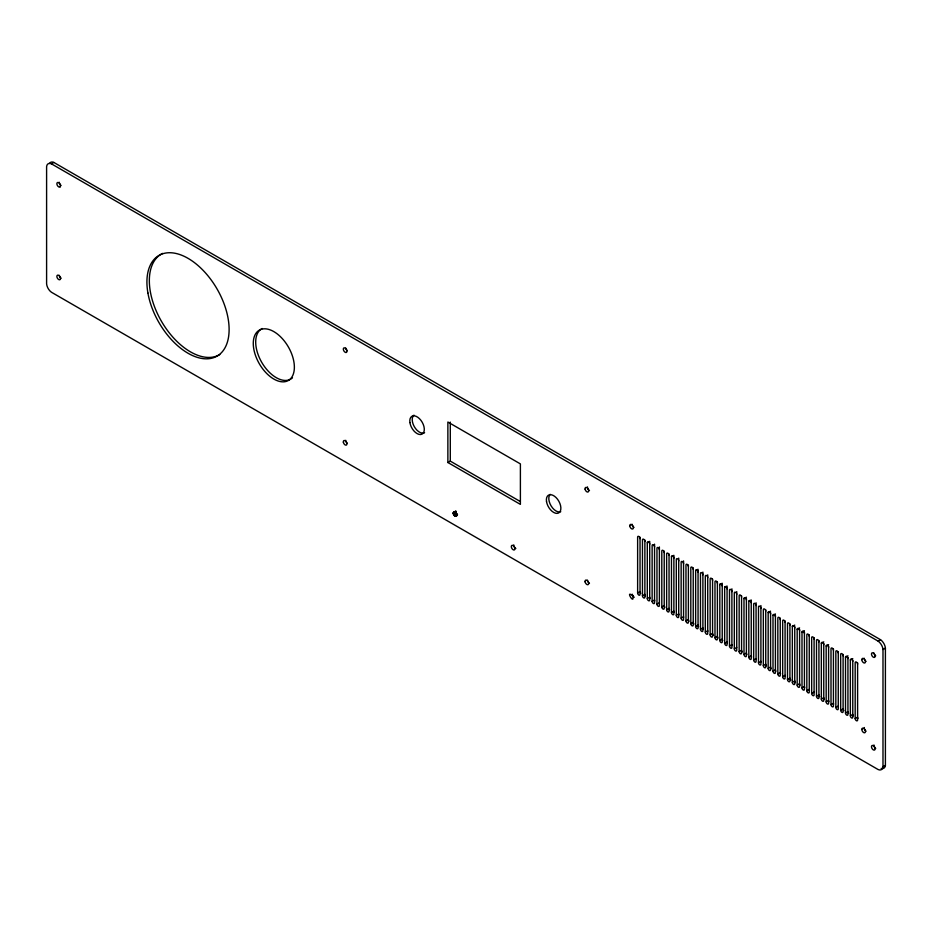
<?xml version="1.0" encoding="UTF-8"?>
<svg xmlns="http://www.w3.org/2000/svg" width="932" height="932" viewBox="0 0 932 932"><rect width="100%" height="100%" fill="white"/><g stroke="black" fill="none" stroke-linecap="round" stroke-linejoin="round"><path stroke-width="1.4" d="M632.781 595.932C624.405 588.826 635.333 606.452 632.56 595.525M453.768 514.744C455.701 508.895 459.022 517.563 455.119 516.246C452.637 515.466 452.894 509.909 455.783 512.588M632.199 594.185L632.805 595.653M453.313 512.926L455.725 511.703M885.4 765.358L882.988 766.756A7.701 4.45 60 0 1 878.154 769.552L51.435 292.24A7.689 4.439 60 0 1 46.6 283.876L46.6 166.642A7.689 4.439 60 0 1 51.435 163.846L53.846 162.448L880.565 639.748A7.689 4.439 60 0 1 885.4 648.124L885.4 765.358A7.701 4.45 60 0 1 881.171 768.387M447.873 462.505L520.394 504.375L520.394 463.903L447.873 422.033L447.873 462.505L450.284 461.119L520.301 501.533M453.395 512.507L455.853 511.016M453.336 512.786L455.748 511.388L453.313 512.973M455.748 512.052C448.082 516.456 461.049 509.291 453.511 514.173M453.395 513.8L455.818 512.402M453.476 514.091L455.678 512.483M453.709 514.639L456.074 513.136L457.251 514.662M453.837 514.895L456.261 513.497M454.059 515.233L456.529 513.905M454.303 515.536L456.715 514.149M456.983 514.417L454.467 515.711L456.878 514.313M454.839 516.048L457.379 514.744M457.542 514.848L454.967 516.142M647.297 542.75L649.709 541.364L649.709 599.975A1.713 0.99 60 0 1 648.509 600.674A1.713 0.99 60 0 1 647.297 598.577L647.297 542.75A1.713 0.99 60 0 1 648.509 542.063A1.713 0.99 60 0 1 649.709 544.148M671.471 556.707L673.883 555.321L673.883 613.932A1.713 0.99 60 0 1 672.683 614.631A1.713 0.99 60 0 1 671.471 612.534L671.471 556.707A1.713 0.99 60 0 1 672.683 556.02A1.713 0.99 60 0 1 673.883 558.105M640.039 537.205L640.039 594.395A1.713 0.99 60 0 1 638.839 595.094A1.713 0.99 60 0 1 637.628 592.997L640.039 591.599A1.713 0.99 60 0 0 640.797 593.323M644.874 540.001L644.874 597.191A1.713 0.99 60 0 1 643.674 597.878A1.713 0.99 60 0 1 642.463 595.793L644.874 594.395A1.713 0.99 60 0 0 645.422 595.863M647.297 598.577L649.709 597.191A1.713 0.99 60 0 0 650.07 598.379M695.645 570.664L698.056 569.277L698.056 627.888A1.713 0.99 60 0 1 696.856 628.587A1.713 0.99 60 0 1 695.645 626.49L695.645 570.664A1.713 0.99 60 0 1 696.856 569.965A1.713 0.99 60 0 1 698.056 572.062M654.544 544.148L654.544 602.771A1.713 0.99 60 0 1 653.344 603.47A1.713 0.99 60 0 1 652.132 601.373L654.544 599.975A1.713 0.99 60 0 0 654.753 600.872M659.378 546.944L659.378 605.555A1.713 0.99 60 0 1 658.178 606.254A1.713 0.99 60 0 1 656.967 604.169L659.378 602.771M664.213 551.162L664.213 608.351A1.713 0.99 60 0 1 663.013 609.05A1.713 0.99 60 0 1 661.802 606.953L664.213 605.555A1.713 0.99 60 0 0 664.959 607.28M669.048 553.957L669.048 611.147A1.713 0.99 60 0 1 667.848 611.835A1.713 0.99 60 0 1 666.636 609.749L669.048 608.351A1.713 0.99 60 0 0 669.595 609.819M671.471 612.534L673.883 611.147A1.713 0.99 60 0 0 674.244 612.336M719.819 584.62L722.23 583.234L722.23 641.845A1.713 0.99 60 0 1 721.019 642.544A1.713 0.99 60 0 1 719.819 640.447L719.819 584.62A1.713 0.99 60 0 1 721.019 583.921A1.713 0.99 60 0 1 722.23 586.018M678.717 558.105L678.717 616.728A1.713 0.99 60 0 1 677.517 617.427A1.713 0.99 60 0 1 676.306 615.33L678.717 613.932A1.713 0.99 60 0 0 678.927 614.829M724.653 587.416L727.065 586.018L727.065 644.641A1.713 0.99 60 0 1 725.853 645.328A1.713 0.99 60 0 1 724.653 643.243L724.653 587.416A1.713 0.99 60 0 1 725.853 586.717A1.713 0.99 60 0 1 727.065 588.814M683.552 560.901L683.552 619.512A1.713 0.99 60 0 1 682.352 620.211A1.713 0.99 60 0 1 681.141 618.114L683.552 616.728A1.713 0.99 60 0 0 683.645 617.31M688.387 565.118L688.387 622.308A1.713 0.99 60 0 1 687.187 623.007A1.713 0.99 60 0 1 685.975 620.91L688.387 619.512A1.713 0.99 60 0 0 689.132 621.236M693.222 567.914L693.222 625.092A1.713 0.99 60 0 1 692.022 625.791A1.713 0.99 60 0 1 690.81 623.706L693.222 622.308A1.713 0.99 60 0 0 693.967 624.032M695.645 626.49L698.056 625.092A1.713 0.99 60 0 0 698.592 626.572M746.404 598.612L746.404 655.802A1.713 0.99 60 0 1 745.192 656.501A1.713 0.99 60 0 1 743.992 654.404L743.992 598.577L746.404 597.179M702.891 572.062L702.891 630.684A1.713 0.99 60 0 1 701.691 631.383A1.713 0.99 60 0 1 700.48 629.286L702.891 627.888A1.713 0.99 60 0 0 703.252 629.077M748.827 601.373L751.239 599.975L751.239 658.598A1.713 0.99 60 0 1 750.027 659.285A1.713 0.99 60 0 1 748.827 657.2L748.827 601.373A1.713 0.99 60 0 1 750.027 600.674A1.713 0.99 60 0 1 751.239 602.771M707.726 574.858L707.726 633.469A1.713 0.99 60 0 1 706.526 634.168A1.713 0.99 60 0 1 705.314 632.071L707.726 630.684A1.713 0.99 60 0 0 707.819 631.267M712.561 579.075L712.561 636.265A1.713 0.99 60 0 1 711.361 636.964A1.713 0.99 60 0 1 710.149 634.867L712.561 633.469A1.713 0.99 60 0 0 713.539 635.403M717.395 581.871L717.395 639.049A1.713 0.99 60 0 1 716.195 639.748A1.713 0.99 60 0 1 714.984 637.663L717.395 636.265A1.713 0.99 60 0 0 718.141 637.977M719.819 640.447L722.23 639.049A1.713 0.99 60 0 0 722.766 640.529M770.578 612.569L770.578 669.759A1.713 0.99 60 0 1 769.366 670.457A1.713 0.99 60 0 1 768.166 668.361L768.166 612.534L770.578 611.136M724.653 643.243L727.065 641.845A1.713 0.99 60 0 0 727.426 643.033M775.412 615.365L775.412 672.543A1.713 0.99 60 0 1 774.201 673.242A1.713 0.99 60 0 1 773.001 671.157L773.001 615.33L775.412 613.932M731.9 588.814L731.9 647.425A1.713 0.99 60 0 1 730.688 648.124A1.713 0.99 60 0 1 729.488 646.027L731.9 644.641A1.713 0.99 60 0 0 732.109 645.527M736.734 591.599L736.734 650.221A1.713 0.99 60 0 1 735.523 650.92A1.713 0.99 60 0 1 734.323 648.823L736.734 647.425M741.569 595.828L741.569 653.006A1.713 0.99 60 0 1 740.358 653.705A1.713 0.99 60 0 1 739.158 651.619L741.569 650.221A1.713 0.99 60 0 0 742.315 651.934M743.992 654.404L746.404 653.006A1.713 0.99 60 0 0 746.94 654.485M794.751 626.525L794.751 683.715A1.713 0.99 60 0 1 793.54 684.414A1.713 0.99 60 0 1 792.34 682.317L792.34 626.49L794.751 625.092M748.827 657.2L751.239 655.802A1.713 0.99 60 0 0 751.6 656.99M799.586 629.321L799.586 686.5A1.713 0.99 60 0 1 798.375 687.199A1.713 0.99 60 0 1 797.175 685.113L797.175 629.286L799.586 627.888M756.073 602.771L756.073 661.382A1.713 0.99 60 0 1 754.862 662.081A1.713 0.99 60 0 1 753.662 659.984L756.073 658.598A1.713 0.99 60 0 0 756.283 659.483M804.421 632.106L804.421 689.296A1.713 0.99 60 0 1 803.209 689.995A1.713 0.99 60 0 1 801.998 687.898L801.998 632.071L804.421 630.684M760.908 605.555L760.908 664.178A1.713 0.99 60 0 1 759.697 664.877A1.713 0.99 60 0 1 758.497 662.78L760.908 661.382A1.713 0.99 60 0 0 761.001 661.976M765.743 609.784L765.743 666.962A1.713 0.99 60 0 1 764.531 667.662A1.713 0.99 60 0 1 763.331 665.576L765.743 664.178A1.713 0.99 60 0 0 766.488 665.891M768.166 668.361L770.578 666.962A1.713 0.99 60 0 0 771.323 668.687M773.001 671.157L775.412 669.759A1.713 0.99 60 0 0 775.948 671.226M823.76 643.278L823.76 700.456A1.713 0.99 60 0 1 822.548 701.155A1.713 0.99 60 0 1 821.337 699.07L821.337 643.243L823.76 641.845M780.247 618.149L780.247 675.339A1.713 0.99 60 0 1 779.036 676.038A1.713 0.99 60 0 1 777.836 673.941L780.247 672.543A1.713 0.99 60 0 0 780.597 673.743M828.595 646.062L828.595 703.252A1.713 0.99 60 0 1 827.383 703.951A1.713 0.99 60 0 1 826.171 701.854L826.171 646.027L828.595 644.641M785.082 620.945L785.082 678.135A1.713 0.99 60 0 1 783.87 678.834A1.713 0.99 60 0 1 782.67 676.737L785.082 675.339A1.713 0.99 60 0 0 785.175 675.921M789.917 623.741L789.917 680.919A1.713 0.99 60 0 1 788.705 681.618A1.713 0.99 60 0 1 787.505 679.521L789.917 678.135A1.713 0.99 60 0 0 790.895 680.057M792.34 682.317L794.751 680.919A1.713 0.99 60 0 0 795.497 682.643M797.175 685.113L799.586 683.715A1.713 0.99 60 0 0 800.122 685.183M847.934 657.235L847.934 714.413A1.713 0.99 60 0 1 846.722 715.112A1.713 0.99 60 0 1 845.51 713.027L845.51 657.2L847.934 655.802M51.435 163.846L878.154 641.146L880.565 639.748M801.998 687.898L804.421 686.5A1.713 0.99 60 0 0 804.77 687.699M852.768 660.019L852.768 717.209A1.713 0.99 60 0 1 851.557 717.908A1.713 0.99 60 0 1 850.345 715.811L850.345 659.984L852.768 658.586M809.256 634.902L809.256 692.092A1.713 0.99 60 0 1 808.044 692.791A1.713 0.99 60 0 1 806.832 690.694L809.256 689.296A1.713 0.99 60 0 0 809.454 690.193M882.988 766.756L882.988 649.522L885.4 648.124M814.09 637.698L814.09 694.876A1.713 0.99 60 0 1 812.879 695.575A1.713 0.99 60 0 1 811.667 693.478L814.09 692.092M818.925 640.482L818.925 697.672A1.713 0.99 60 0 1 817.713 698.371A1.713 0.99 60 0 1 816.502 696.274L818.925 694.876A1.713 0.99 60 0 0 819.671 696.6M821.337 699.07L823.76 697.672A1.713 0.99 60 0 0 824.296 699.14M826.171 701.854L828.595 700.456A1.713 0.99 60 0 0 828.944 701.656M833.429 648.858L833.429 706.048A1.713 0.99 60 0 1 832.218 706.736A1.713 0.99 60 0 1 831.006 704.65L833.429 703.252A1.713 0.99 60 0 0 833.627 704.149M838.264 651.654L838.264 708.833A1.713 0.99 60 0 1 837.053 709.532A1.713 0.99 60 0 1 835.841 707.435L838.264 706.048A1.713 0.99 60 0 0 838.357 706.631M843.099 654.439L843.099 711.629A1.713 0.99 60 0 1 841.887 712.328A1.713 0.99 60 0 1 840.676 710.231L843.099 708.833A1.713 0.99 60 0 0 843.844 710.557M845.51 713.027L847.934 711.629A1.713 0.99 60 0 0 848.679 713.341M850.345 715.811L852.768 714.413A1.713 0.99 60 0 0 853.304 715.893M857.603 662.815L857.603 720.005A1.713 0.99 60 0 1 856.392 720.692A1.713 0.99 60 0 1 855.18 718.607L857.603 717.209A1.713 0.99 60 0 0 857.953 718.397M634.226 597.296L632.886 596.107M855.18 718.607L855.18 662.78A1.713 0.99 60 0 1 856.392 662.081A1.713 0.99 60 0 1 857.603 664.178M840.676 710.231L840.676 654.404A1.713 0.99 60 0 1 841.887 653.705A1.713 0.99 60 0 1 843.099 655.802M835.841 707.435L835.841 651.608A1.713 0.99 60 0 1 837.053 650.92A1.713 0.99 60 0 1 838.264 653.006M831.006 704.65L831.006 648.823A1.713 0.99 60 0 1 832.218 648.124A1.713 0.99 60 0 1 833.429 650.221M816.502 696.274L816.502 640.447A1.713 0.99 60 0 1 817.713 639.748A1.713 0.99 60 0 1 818.925 641.845M811.667 693.478L811.667 637.663A1.713 0.99 60 0 1 812.879 636.964A1.713 0.99 60 0 1 814.09 639.049M806.832 690.694L806.832 634.867A1.713 0.99 60 0 1 808.044 634.168A1.713 0.99 60 0 1 809.256 636.265M787.505 679.521L787.505 623.706A1.713 0.99 60 0 1 788.705 623.007A1.713 0.99 60 0 1 789.917 625.092M782.67 676.737L782.67 620.91A1.713 0.99 60 0 1 783.87 620.211A1.713 0.99 60 0 1 785.082 622.308M777.836 673.941L777.836 618.114A1.713 0.99 60 0 1 779.036 617.427A1.713 0.99 60 0 1 780.247 619.512M763.331 665.576L763.331 609.749A1.713 0.99 60 0 1 764.531 609.05A1.713 0.99 60 0 1 765.743 611.136M758.497 662.78L758.497 606.953A1.713 0.99 60 0 1 759.697 606.254A1.713 0.99 60 0 1 760.908 608.351M753.662 659.984L753.662 604.157A1.713 0.99 60 0 1 754.862 603.47A1.713 0.99 60 0 1 756.073 605.555M739.158 651.619L739.158 595.793A1.713 0.99 60 0 1 740.358 595.094A1.713 0.99 60 0 1 741.569 597.179M734.323 648.823L734.323 592.997A1.713 0.99 60 0 1 735.523 592.298A1.713 0.99 60 0 1 736.734 594.395M729.488 646.027L729.488 590.212A1.713 0.99 60 0 1 730.688 589.513A1.713 0.99 60 0 1 731.9 591.599M714.984 637.663L714.984 581.836A1.713 0.99 60 0 1 716.195 581.137A1.713 0.99 60 0 1 717.395 583.234M710.149 634.867L710.149 579.04A1.713 0.99 60 0 1 711.361 578.341A1.713 0.99 60 0 1 712.561 580.438M705.314 632.071L705.314 576.256A1.713 0.99 60 0 1 706.526 575.557A1.713 0.99 60 0 1 707.726 577.642M700.48 629.286L700.48 573.46A1.713 0.99 60 0 1 701.691 572.761A1.713 0.99 60 0 1 702.891 574.858M690.81 623.706L690.81 567.879A1.713 0.99 60 0 1 692.022 567.18A1.713 0.99 60 0 1 693.222 569.277M685.975 620.91L685.975 565.083A1.713 0.99 60 0 1 687.187 564.384A1.713 0.99 60 0 1 688.387 566.481M681.141 618.114L681.141 562.299A1.713 0.99 60 0 1 682.352 561.6A1.713 0.99 60 0 1 683.552 563.685M676.306 615.33L676.306 559.503A1.713 0.99 60 0 1 677.517 558.804A1.713 0.99 60 0 1 678.717 560.901M666.636 609.749L666.636 553.923A1.713 0.99 60 0 1 667.848 553.224A1.713 0.99 60 0 1 669.048 555.321M661.802 606.953L661.802 551.127A1.713 0.99 60 0 1 663.013 550.428A1.713 0.99 60 0 1 664.213 552.525M656.967 604.169L656.967 548.342A1.713 0.99 60 0 1 658.178 547.643A1.713 0.99 60 0 1 659.378 549.729M652.132 601.373L652.132 545.546A1.713 0.99 60 0 1 653.344 544.847A1.713 0.99 60 0 1 654.544 546.944M642.463 595.793L642.463 539.966A1.713 0.99 60 0 1 643.674 539.267A1.713 0.99 60 0 1 644.874 541.364M637.628 592.997L637.628 537.17A1.713 0.99 60 0 1 638.839 536.471A1.713 0.99 60 0 1 640.039 538.568M450.284 422.091L450.284 461.119M878.154 641.146A7.689 4.439 60 0 1 882.988 649.522M743.992 598.577A1.713 0.99 60 0 1 745.192 597.878A1.713 0.99 60 0 1 746.404 599.975M768.166 612.534A1.713 0.99 60 0 1 769.366 611.835A1.713 0.99 60 0 1 770.578 613.932M773.001 615.33A1.713 0.99 60 0 1 774.201 614.631A1.713 0.99 60 0 1 775.412 616.728M792.34 626.49A1.713 0.99 60 0 1 793.54 625.791A1.713 0.99 60 0 1 794.751 627.888M797.175 629.286A1.713 0.99 60 0 1 798.375 628.587A1.713 0.99 60 0 1 799.586 630.684M801.998 632.071A1.713 0.99 60 0 1 803.209 631.372A1.713 0.99 60 0 1 804.421 633.469M821.337 643.243A1.713 0.99 60 0 1 822.548 642.544A1.713 0.99 60 0 1 823.76 644.641M826.171 646.027A1.713 0.99 60 0 1 827.383 645.328A1.713 0.99 60 0 1 828.595 647.425M845.51 657.2A1.713 0.99 60 0 1 846.722 656.501A1.713 0.99 60 0 1 847.934 658.586M850.345 659.984A1.713 0.99 60 0 1 851.557 659.285A1.713 0.99 60 0 1 852.768 661.382M875.707 748.454A2.563 1.48 60 0 1 873.948 744.983M49.513 163.484A7.689 4.439 60 0 1 53.846 162.448M866.061 731.166A2.563 1.48 60 0 1 864.313 727.519M634.005 527.407A2.563 1.48 60 0 1 632.187 524.262M292.485 377.833A29.055 16.776 60 0 1 262.428 363.515A29.055 16.776 60 0 1 262.172 328.518M219.789 354.533A58.11 33.552 60 0 1 160.921 320.375A58.11 33.552 60 0 1 162.611 253.399M560.749 511.715A10.252 5.918 60 0 1 551.127 505.936A10.252 5.918 60 0 1 550.183 494.321M423.734 433.019A10.252 5.918 60 0 1 414.146 426.39A10.252 5.918 60 0 1 413.948 415.159M424.596 432.658A10.252 5.918 60 0 1 424.177 432.867M515.839 548.482A2.563 1.48 60 0 1 513.765 544.894M866.061 661.382A2.563 1.48 60 0 1 864.244 658.248M61.023 185.433A2.563 1.48 60 0 1 59.287 182.253M61.093 278.144A2.563 1.48 60 0 1 59.31 275.336M347.275 350.665A2.563 1.48 60 0 1 345.76 348.055M347.193 443.283A2.563 1.48 60 0 1 345.737 440.3M589.502 490.535A2.563 1.48 60 0 1 587.498 486.9M589.467 583.187A2.563 1.48 60 0 1 587.475 580.17M875.731 655.802A2.563 1.48 60 0 1 873.936 653.006M514.942 548.68L514.93 549.006A2.563 1.48 60 0 1 512.146 548.832A2.563 1.48 60 0 1 512.146 545.325A2.563 1.48 60 0 1 514.93 548.354L514.942 548.68M60.498 278.505L60.405 279.099A2.563 1.48 60 0 1 57.469 278.295A2.563 1.48 60 0 1 57.959 275.115A2.563 1.48 60 0 1 60.498 278.505M875.101 656.466L874.927 656.978A2.563 1.48 60 0 1 871.909 655.615A2.563 1.48 60 0 1 872.841 652.808A2.563 1.48 60 0 1 875.101 656.466M60.265 186.726L59.916 187.029A2.563 1.48 60 0 1 56.968 184.454A2.563 1.48 60 0 1 58.856 182.8A2.563 1.48 60 0 1 60.265 186.726M261.391 329.264L259.748 329.916A29.055 16.776 60 0 0 267.216 373.977A29.055 16.776 60 0 0 294.104 363.224A29.055 16.776 60 0 0 261.391 329.264M346.203 352.471L345.69 352.471A2.563 1.48 60 0 1 343.337 348.906A2.563 1.48 60 0 1 346.04 348.871A2.563 1.48 60 0 1 346.203 352.471M875.09 748.513L875.043 748.151A2.563 1.48 60 0 0 872.119 745.507A2.563 1.48 60 0 0 872.55 749.235A2.563 1.48 60 0 0 875.125 748.85L875.09 748.513M861.832 729.418A2.563 1.48 60 0 0 864.547 732.808A2.563 1.48 60 0 0 864.547 729.173A2.563 1.48 60 0 0 861.832 729.418M629.776 525.66A2.563 1.48 60 0 0 632.49 529.038A2.563 1.48 60 0 0 632.49 525.415A2.563 1.48 60 0 0 629.776 525.66M147.908 292.986A58.11 33.552 60 0 0 215.828 356.77A58.11 33.552 60 0 0 200.298 267.589A58.11 33.552 60 0 0 147.908 292.986M546.502 501.439A10.252 5.918 60 0 0 558.338 513.113A10.252 5.918 60 0 0 556.043 497.537A10.252 5.918 60 0 0 546.502 501.439M409.917 422.58A10.252 5.918 60 0 0 421.765 434.265A10.252 5.918 60 0 0 419.47 418.678A10.252 5.918 60 0 0 409.917 422.58M861.832 659.635A2.563 1.48 60 0 0 864.547 663.025A2.563 1.48 60 0 0 864.547 659.39A2.563 1.48 60 0 0 861.832 659.635M343.372 442.269A2.563 1.48 60 0 0 346.366 445.077A2.563 1.48 60 0 0 345.679 441.139A2.563 1.48 60 0 0 343.372 442.269M585.098 489.172A2.563 1.48 60 0 0 588.104 491.968A2.563 1.48 60 0 0 587.393 488.03A2.563 1.48 60 0 0 585.098 489.172M585.086 581.801A2.563 1.48 60 0 0 588.08 584.644A2.563 1.48 60 0 0 587.428 580.729A2.563 1.48 60 0 0 585.086 581.801"/></g></svg>
